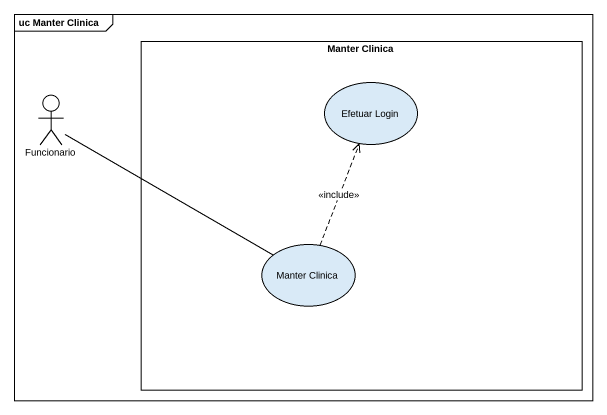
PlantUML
@startuml
mainframe uc Manter Clinica
rectangle "Manter Clinica" as Manter_Clinica {
  usecase "Efetuar Login" as Efetuar_Login
  usecase "Manter Clinica" as Manter_Clinica_2
}
actor Funcionario
Funcionario -right- Manter_Clinica_2
Manter_Clinica_2 .up.> Efetuar_Login : <<include>>
@enduml
